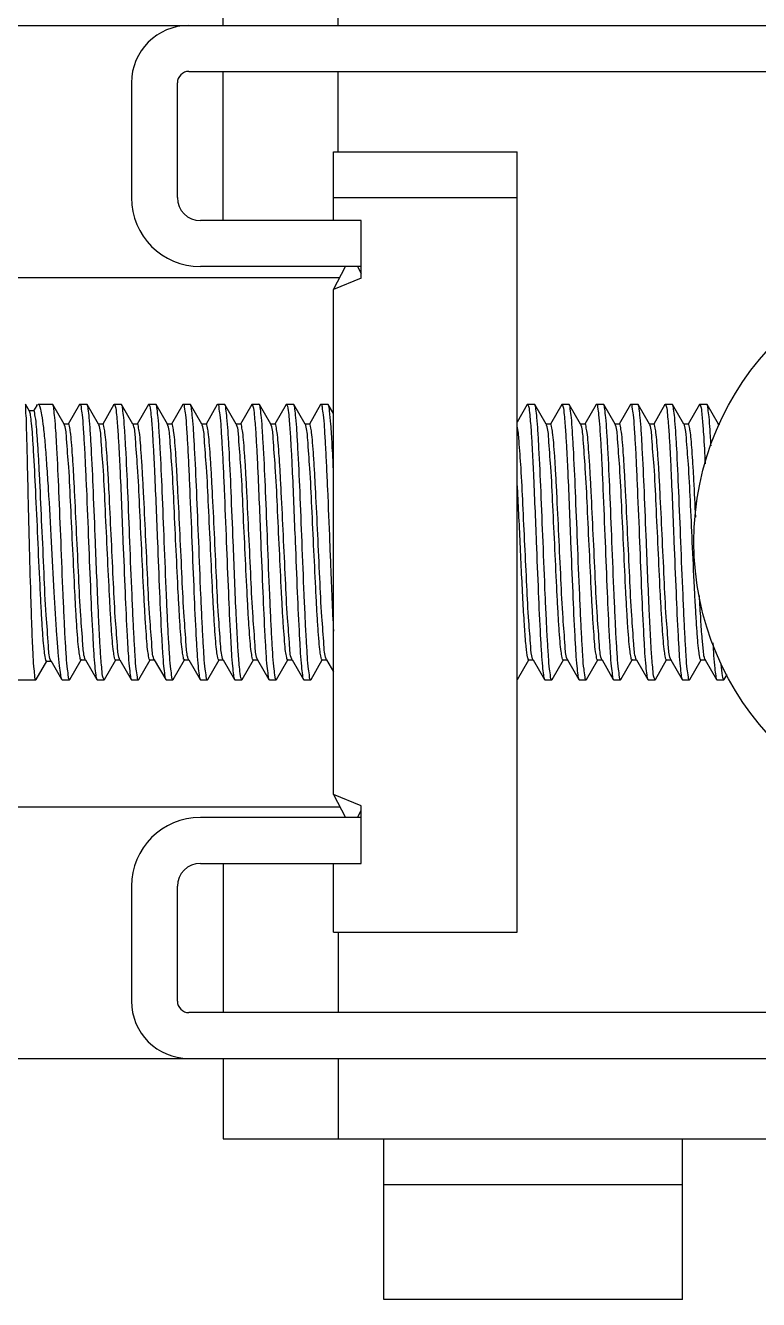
# Model space of a CAD drawing. Extents: x 815029915 to 815825525, y 579155098 to 579748855.
# Drawn here: x 815616132.1 to 815616294.9, y 579341542.2 to 579341825.3 of the extents above; entities that cross this region are included whole.
import ezdxf

# ---------------------------------------------------------------- set-up
doc = ezdxf.new("R2010")
doc.units = 0
doc.header["$LTSCALE"] = 100
doc.header["$MEASUREMENT"] = 0
doc.layers.add('02___PRT_ALL_AXES', color=7, linetype='Continuous')

msp = doc.modelspace()

# ---------------------------------------------------------------- linework, layer by layer
at = {"color": 7, "linetype": 'Continuous'}
for p, q in [((815616176.03, 579341825.28), (815616176.03, 579341843.13)), ((815616201.52, 579341825.28), (815616201.52, 579341843.13)), ((815615941.44, 579341825.28), (815616372.36, 579341825.28)), ((815616168.38, 579341815.08), (815616372.36, 579341815.08)), ((815616176.03, 579341781.93), (815616176.03, 579341815.08)), ((815616201.52, 579341797.23), (815616201.52, 579341815.08)), ((815616155.63, 579341812.53), (815616155.63, 579341787.03)), ((815616165.83, 579341787.03), (815616165.83, 579341812.53)), ((815616200.5, 579341781.93), (815616200.5, 579341787.03)), ((815616206.62, 579341781.93), (815616170.93, 579341781.93)), ((815616206.62, 579341769.18), (815616206.62, 579341781.93)), ((815616206.62, 579341771.73), (815616170.93, 579341771.73)), ((815616200.5, 579341766.63), (815616203.16, 579341771.73)), ((815616205.83, 579341771.73), (815616206.62, 579341770.2)), ((815616206.62, 579341769.18), (815616200.5, 579341766.63)), ((815616200.5, 579341654.44), (815616200.5, 579341766.63)), ((815616132.99, 579341739.58), (815616132.09, 579341741.13)), ((815616133.92, 579341739.65), (815616132.94, 579341739.65)), ((815616134.59, 579341740.89), (815616133.88, 579341739.67)), ((815616138.15, 579341741.06), (815616138.07, 579341741.13)), ((815616140.67, 579341736.72), (815616138.15, 579341741.06)), ((815616144.1, 579341741.06), (815616141.6, 579341736.74)), ((815616144.1, 579341741.06), (815616144.19, 579341741.13)), ((815616145.8, 579341741.06), (815616145.72, 579341741.13)), ((815616148.31, 579341736.72), (815616145.8, 579341741.06)), ((815616151.75, 579341741.06), (815616149.25, 579341736.74)), ((815616151.75, 579341741.06), (815616151.84, 579341741.13)), ((815616153.45, 579341741.06), (815616153.37, 579341741.13)), ((815616155.96, 579341736.72), (815616153.45, 579341741.06)), ((815616159.4, 579341741.06), (815616156.9, 579341736.74)), ((815616159.4, 579341741.06), (815616159.49, 579341741.13)), ((815616161.1, 579341741.06), (815616161.01, 579341741.13)), ((815616163.61, 579341736.72), (815616161.1, 579341741.06)), ((815616167.05, 579341741.06), (815616164.55, 579341736.74)), ((815616167.05, 579341741.06), (815616167.13, 579341741.13)), ((815616168.75, 579341741.06), (815616168.66, 579341741.13)), ((815616171.26, 579341736.72), (815616168.75, 579341741.06)), ((815616174.7, 579341741.06), (815616172.2, 579341736.74)), ((815616174.7, 579341741.06), (815616174.78, 579341741.13)), ((815616176.4, 579341741.06), (815616176.31, 579341741.13)), ((815616178.91, 579341736.72), (815616176.4, 579341741.06)), ((815616182.35, 579341741.06), (815616179.85, 579341736.74)), ((815616182.35, 579341741.06), (815616182.43, 579341741.13)), ((815616184.05, 579341741.06), (815616183.96, 579341741.13)), ((815616186.56, 579341736.72), (815616184.05, 579341741.06)), ((815616190, 579341741.06), (815616187.5, 579341736.74)), ((815616190, 579341741.06), (815616190.08, 579341741.13)), ((815616191.7, 579341741.06), (815616191.61, 579341741.13)), ((815616194.21, 579341736.72), (815616191.7, 579341741.06)), ((815616197.65, 579341741.06), (815616195.15, 579341736.74)), ((815616197.65, 579341741.06), (815616197.73, 579341741.13)), ((815616199.35, 579341741.06), (815616199.26, 579341741.13)), ((815616200.5, 579341739.06), (815616199.35, 579341741.06)), ((815616243.55, 579341741.06), (815616241.3, 579341737.18)), ((815616243.55, 579341741.06), (815616243.63, 579341741.13)), ((815616245.24, 579341741.06), (815616245.16, 579341741.13)), ((815616247.76, 579341736.72), (815616245.24, 579341741.06)), ((815616251.2, 579341741.06), (815616248.69, 579341736.74)), ((815616251.2, 579341741.06), (815616251.28, 579341741.13)), ((815616252.89, 579341741.06), (815616252.81, 579341741.13)), ((815616255.41, 579341736.72), (815616252.89, 579341741.06)), ((815616258.85, 579341741.06), (815616256.34, 579341736.74)), ((815616258.85, 579341741.06), (815616258.93, 579341741.13)), ((815616260.54, 579341741.06), (815616260.46, 579341741.13)), ((815616263.06, 579341736.72), (815616260.54, 579341741.06)), ((815616266.5, 579341741.06), (815616263.99, 579341736.74)), ((815616266.5, 579341741.06), (815616266.58, 579341741.13)), ((815616268.19, 579341741.06), (815616268.11, 579341741.13)), ((815616270.71, 579341736.72), (815616268.19, 579341741.06)), ((815616274.14, 579341741.06), (815616271.64, 579341736.74)), ((815616274.14, 579341741.06), (815616274.23, 579341741.13)), ((815616275.84, 579341741.06), (815616275.76, 579341741.13)), ((815616278.36, 579341736.72), (815616275.84, 579341741.06)), ((815616281.79, 579341741.06), (815616279.29, 579341736.74)), ((815616281.79, 579341741.06), (815616281.88, 579341741.13)), ((815616283.49, 579341741.06), (815616283.41, 579341741.13)), ((815616286.01, 579341736.72), (815616283.49, 579341741.06)), ((815616140.71, 579341736.63), (815616140.67, 579341736.72)), ((815616141.64, 579341736.72), (815616140.67, 579341736.72)), ((815616140.77, 579341736.5), (815616140.71, 579341736.63)), ((815616148.36, 579341736.63), (815616148.31, 579341736.72)), ((815616149.29, 579341736.72), (815616148.31, 579341736.72)), ((815616148.4, 579341736.55), (815616148.37, 579341736.63)), ((815616156.01, 579341736.63), (815616155.96, 579341736.72)), ((815616156.94, 579341736.72), (815616155.96, 579341736.72)), ((815616156.07, 579341736.51), (815616156.01, 579341736.63)), ((815616163.66, 579341736.63), (815616163.61, 579341736.72)), ((815616164.58, 579341736.72), (815616163.61, 579341736.72)), ((815616163.74, 579341736.44), (815616163.66, 579341736.63)), ((815616171.31, 579341736.63), (815616171.26, 579341736.72)), ((815616172.23, 579341736.72), (815616171.26, 579341736.72)), ((815616171.37, 579341736.5), (815616171.31, 579341736.63)), ((815616178.96, 579341736.63), (815616178.91, 579341736.72)), ((815616179.88, 579341736.72), (815616178.91, 579341736.72)), ((815616179, 579341736.55), (815616178.96, 579341736.63)), ((815616186.61, 579341736.63), (815616186.56, 579341736.72)), ((815616187.53, 579341736.72), (815616186.56, 579341736.72)), ((815616186.67, 579341736.51), (815616186.61, 579341736.63)), ((815616194.26, 579341736.63), (815616194.21, 579341736.72)), ((815616195.18, 579341736.72), (815616194.21, 579341736.72)), ((815616194.34, 579341736.44), (815616194.26, 579341736.63)), ((815616247.81, 579341736.63), (815616247.76, 579341736.72)), ((815616248.73, 579341736.72), (815616247.76, 579341736.72)), ((815616247.86, 579341736.51), (815616247.81, 579341736.63)), ((815616255.46, 579341736.63), (815616255.41, 579341736.72)), ((815616256.38, 579341736.72), (815616255.41, 579341736.72)), ((815616255.54, 579341736.44), (815616255.46, 579341736.63)), ((815616264.03, 579341736.72), (815616263.06, 579341736.72)), ((815616263.11, 579341736.63), (815616263.06, 579341736.72)), ((815616263.17, 579341736.5), (815616263.11, 579341736.63)), ((815616271.68, 579341736.72), (815616270.71, 579341736.72)), ((815616270.76, 579341736.63), (815616270.71, 579341736.72)), ((815616270.8, 579341736.55), (815616270.76, 579341736.63)), ((815616279.33, 579341736.72), (815616278.36, 579341736.72)), ((815616278.41, 579341736.63), (815616278.36, 579341736.72)), ((815616278.46, 579341736.51), (815616278.41, 579341736.63)), ((815616286.3, 579341736.72), (815616286.01, 579341736.72)), ((815616286.06, 579341736.63), (815616286.01, 579341736.72)), ((815616286.14, 579341736.44), (815616286.06, 579341736.63)), ((815616134.45, 579341679.99), (815616136.81, 579341684.07)), ((815616136.78, 579341684.09), (815616137.75, 579341684.09)), ((815616137.67, 579341684.22), (815616137.65, 579341684.27)), ((815616137.7, 579341684.17), (815616137.67, 579341684.22)), ((815616137.7, 579341684.17), (815616140.1, 579341680.04)), ((815616141.97, 579341680.01), (815616144.48, 579341684.33)), ((815616144.44, 579341684.35), (815616145.41, 579341684.35)), ((815616145.36, 579341684.44), (815616145.28, 579341684.63)), ((815616145.36, 579341684.44), (815616145.41, 579341684.35)), ((815616145.41, 579341684.35), (815616147.93, 579341680.01)), ((815616149.62, 579341680.01), (815616152.13, 579341684.33)), ((815616152.09, 579341684.35), (815616153.06, 579341684.35)), ((815616153.01, 579341684.44), (815616152.96, 579341684.56)), ((815616153.01, 579341684.44), (815616153.06, 579341684.35)), ((815616153.06, 579341684.35), (815616155.58, 579341680.01)), ((815616157.27, 579341680.01), (815616159.78, 579341684.33)), ((815616159.74, 579341684.35), (815616160.71, 579341684.35)), ((815616160.66, 579341684.44), (815616160.62, 579341684.52)), ((815616160.66, 579341684.44), (815616160.71, 579341684.35)), ((815616160.71, 579341684.35), (815616163.23, 579341680.01)), ((815616164.92, 579341680.01), (815616167.43, 579341684.33)), ((815616167.39, 579341684.35), (815616168.36, 579341684.35)), ((815616168.31, 579341684.44), (815616168.25, 579341684.57)), ((815616168.31, 579341684.44), (815616168.36, 579341684.35)), ((815616168.36, 579341684.35), (815616170.88, 579341680.01)), ((815616172.57, 579341680.01), (815616175.08, 579341684.33)), ((815616175.04, 579341684.35), (815616176.01, 579341684.35)), ((815616175.96, 579341684.44), (815616175.88, 579341684.63)), ((815616175.96, 579341684.44), (815616176.01, 579341684.35)), ((815616176.01, 579341684.35), (815616178.53, 579341680.01)), ((815616180.22, 579341680.01), (815616182.73, 579341684.33)), ((815616182.69, 579341684.35), (815616183.66, 579341684.35)), ((815616183.61, 579341684.44), (815616183.56, 579341684.56)), ((815616183.61, 579341684.44), (815616183.66, 579341684.35)), ((815616183.66, 579341684.35), (815616186.17, 579341680.01)), ((815616187.87, 579341680.01), (815616190.37, 579341684.33)), ((815616190.34, 579341684.35), (815616191.31, 579341684.35)), ((815616191.26, 579341684.44), (815616191.22, 579341684.52)), ((815616191.26, 579341684.44), (815616191.31, 579341684.35)), ((815616191.31, 579341684.35), (815616193.82, 579341680.01)), ((815616195.52, 579341680.01), (815616198.02, 579341684.33)), ((815616197.99, 579341684.35), (815616198.96, 579341684.35)), ((815616198.91, 579341684.44), (815616198.85, 579341684.57)), ((815616198.91, 579341684.44), (815616198.96, 579341684.35)), ((815616198.96, 579341684.35), (815616200.5, 579341681.69)), ((815616241.42, 579341680.01), (815616243.92, 579341684.33)), ((815616243.89, 579341684.35), (815616244.86, 579341684.35)), ((815616244.81, 579341684.44), (815616244.75, 579341684.56)), ((815616244.81, 579341684.44), (815616244.86, 579341684.35)), ((815616244.86, 579341684.35), (815616247.37, 579341680.01)), ((815616249.07, 579341680.01), (815616251.57, 579341684.33)), ((815616251.53, 579341684.35), (815616252.51, 579341684.35)), ((815616252.46, 579341684.44), (815616252.42, 579341684.52)), ((815616252.46, 579341684.44), (815616252.51, 579341684.35)), ((815616252.51, 579341684.35), (815616255.02, 579341680.01)), ((815616256.72, 579341680.01), (815616259.22, 579341684.33)), ((815616259.18, 579341684.35), (815616260.16, 579341684.35)), ((815616260.11, 579341684.44), (815616260.05, 579341684.57)), ((815616260.11, 579341684.44), (815616260.16, 579341684.35)), ((815616260.16, 579341684.35), (815616262.67, 579341680.01)), ((815616264.37, 579341680.01), (815616266.87, 579341684.33)), ((815616266.83, 579341684.35), (815616267.8, 579341684.35)), ((815616267.76, 579341684.44), (815616267.68, 579341684.63)), ((815616267.76, 579341684.44), (815616267.8, 579341684.35)), ((815616267.8, 579341684.35), (815616270.32, 579341680.01)), ((815616272.02, 579341680.01), (815616274.52, 579341684.33)), ((815616274.48, 579341684.35), (815616275.45, 579341684.35)), ((815616275.41, 579341684.44), (815616275.35, 579341684.56)), ((815616275.41, 579341684.44), (815616275.45, 579341684.35)), ((815616275.45, 579341684.35), (815616277.97, 579341680.01)), ((815616279.67, 579341680.01), (815616282.17, 579341684.33)), ((815616282.13, 579341684.35), (815616283.1, 579341684.35)), ((815616283.06, 579341684.44), (815616283.02, 579341684.52)), ((815616283.06, 579341684.44), (815616283.1, 579341684.35)), ((815616283.1, 579341684.35), (815616285.62, 579341680.01)), ((815616134.45, 579341679.99), (815616134.39, 579341679.94)), ((815616140.1, 579341680.04), (815616140.21, 579341679.94)), ((815616141.97, 579341680.01), (815616141.89, 579341679.94)), ((815616147.93, 579341680.01), (815616148.01, 579341679.94)), ((815616149.62, 579341680.01), (815616149.54, 579341679.94)), ((815616155.58, 579341680.01), (815616155.66, 579341679.94)), ((815616157.27, 579341680.01), (815616157.19, 579341679.94)), ((815616163.23, 579341680.01), (815616163.31, 579341679.94)), ((815616164.92, 579341680.01), (815616164.84, 579341679.94)), ((815616170.88, 579341680.01), (815616170.96, 579341679.94)), ((815616172.57, 579341680.01), (815616172.49, 579341679.94)), ((815616178.53, 579341680.01), (815616178.61, 579341679.94)), ((815616180.22, 579341680.01), (815616180.14, 579341679.94)), ((815616186.17, 579341680.01), (815616186.26, 579341679.94)), ((815616187.87, 579341680.01), (815616187.79, 579341679.94)), ((815616193.82, 579341680.01), (815616193.91, 579341679.94)), ((815616195.52, 579341680.01), (815616195.44, 579341679.94)), ((815616241.34, 579341679.94), (815616241.3, 579341679.95)), ((815616241.42, 579341680.01), (815616241.34, 579341679.94)), ((815616247.37, 579341680.01), (815616247.46, 579341679.94)), ((815616249.07, 579341680.01), (815616248.98, 579341679.94)), ((815616255.02, 579341680.01), (815616255.1, 579341679.94)), ((815616256.72, 579341680.01), (815616256.63, 579341679.94)), ((815616262.67, 579341680.01), (815616262.75, 579341679.94)), ((815616264.37, 579341680.01), (815616264.28, 579341679.94)), ((815616270.32, 579341680.01), (815616270.4, 579341679.94)), ((815616272.02, 579341680.01), (815616271.93, 579341679.94)), ((815616277.97, 579341680.01), (815616278.05, 579341679.94)), ((815616279.67, 579341680.01), (815616279.58, 579341679.94)), ((815616285.62, 579341680.01), (815616285.7, 579341679.94)), ((815616287.32, 579341680.01), (815616287.23, 579341679.94)), ((815616287.32, 579341680.01), (815616287.93, 579341681.07)), ((815616206.62, 579341651.89), (815616200.5, 579341654.44)), ((815616200.5, 579341654.44), (815616203.16, 579341649.34)), ((815616206.62, 579341639.14), (815616206.62, 579341651.89)), ((815616206.62, 579341649.34), (815616170.93, 579341649.34)), ((815616205.83, 579341649.34), (815616206.62, 579341650.87)), ((815616170.93, 579341639.14), (815616206.62, 579341639.14)), ((815616176.03, 579341639.14), (815616176.03, 579341605.99)), ((815616200.5, 579341623.84), (815616200.5, 579341639.14)), ((815616155.63, 579341634.04), (815616155.63, 579341608.54)), ((815616165.83, 579341608.54), (815616165.83, 579341634.04)), ((815616201.52, 579341623.84), (815616201.52, 579341605.99)), ((815616372.36, 579341605.99), (815616168.38, 579341605.99)), ((815615941.44, 579341595.79), (815616372.36, 579341595.79)), ((815616176.03, 579341595.79), (815616176.03, 579341577.94)), ((815616201.52, 579341595.79), (815616201.52, 579341577.94)), ((815616176.03, 579341577.94), (815616313.72, 579341577.94)), ((815616211.72, 579341542.24), (815616211.72, 579341577.94)), ((815616278.02, 579341542.24), (815616278.02, 579341577.94)), ((815616278.02, 579341567.74), (815616211.72, 579341567.74)), ((815616278.02, 579341542.24), (815616211.72, 579341542.24))]:
    msp.add_line(p, q, dxfattribs=at)
at = {"color": 0}
for p, q in [((815616114.83, 579341769.28), (815616201.94, 579341769.28)), ((815616114.83, 579341651.68), (815616201.94, 579341651.68))]:
    msp.add_line(p, q, dxfattribs=at)
at = {"color": 7, "linetype": 'Continuous'}
for centre, radius, start, end in [((815616168.38, 579341812.53), 12.75, 90, 180), ((815616168.38, 579341812.53), 2.55, 90, 180), ((815616170.93, 579341787.03), 15.3, 180, 270), ((815616170.93, 579341787.03), 5.1, 180, 270), ((815616170.93, 579341634.04), 15.3, 90, 180), ((815616170.93, 579341634.04), 5.1, 90, 180), ((815616168.38, 579341608.54), 12.75, 180, 270), ((815616168.38, 579341608.54), 2.55, 180, 270)]:
    msp.add_arc(centre, radius, start, end, dxfattribs=at)
for points, knots in [([(815616132.97, 579341710.54), (815616132.87, 579341714.4), (815616132.74, 579341720.02), (815616132.56, 579341727.17), (815616132.46, 579341731.73), (815616132.32, 579341735.48), (815616132.31, 579341738.33), (815616132.08, 579341740.05), (815616132.2, 579341740.94), (815616132.09, 579341741.13)], [0, 0, 0, 0, 0.378979, 0.550574, 0.701439, 0.825899, 0.919266, 0.978026, 1, 1, 1, 1]), ([(815616136.78, 579341684.09), (815616136.58, 579341684.09), (815616136.49, 579341685.14), (815616136.2, 579341686.4), (815616136.02, 579341689.08), (815616135.77, 579341692.39), (815616135.54, 579341696.51), (815616135.22, 579341702.94), (815616134.84, 579341711.46), (815616134.39, 579341721.37), (815616134.02, 579341728.97), (815616133.69, 579341733.98), (815616133.49, 579341736.64), (815616133.25, 579341738.4), (815616133.14, 579341739.32), (815616132.99, 579341739.58)], [0, 0, 0, 0, 0.01052, 0.0391, 0.08506, 0.146619, 0.22135, 0.306335, 0.493724, 0.680808, 0.840683, 0.903326, 0.951582, 0.984032, 1, 1, 1, 1]), ([(815616137.65, 579341684.27), (815616137.25, 579341685.27), (815616137.16, 579341688.72), (815616136.56, 579341695.11), (815616136.21, 579341704.01), (815616135.74, 579341713.95), (815616135.37, 579341722.28), (815616135.06, 579341728.39), (815616134.84, 579341732.2), (815616134.61, 579341735.21), (815616134.43, 579341737.62), (815616134.18, 579341738.73), (815616134.09, 579341739.65), (815616133.92, 579341739.65)], [0, 0, 0, 0, 0.058667, 0.181398, 0.349542, 0.537959, 0.719317, 0.799263, 0.868346, 0.924327, 0.965497, 0.990759, 1, 1, 1, 1]), ([(815616134.59, 579341740.89), (815616134.63, 579341740.96), (815616134.7, 579341741.06), (815616134.82, 579341741.13), (815616134.87, 579341741.13)], [0, 0, 0, 0, 0.60461, 1, 1, 1, 1]), ([(815616134.87, 579341741.13), (815616135.11, 579341741.13), (815616135.44, 579341740.06), (815616135.75, 579341738.55), (815616136.12, 579341735.62), (815616136.47, 579341731.92), (815616136.81, 579341727.32), (815616137.28, 579341720.11), (815616137.6, 579341714.44), (815616137.81, 579341710.54)], [0, 0, 0, 0, 0.023288, 0.081106, 0.17351, 0.297357, 0.448037, 0.619843, 1, 1, 1, 1]), ([(815616139.98, 579341710.54), (815616139.83, 579341714.28), (815616139.55, 579341721.23), (815616139.19, 579341729.47), (815616138.86, 579341734.93), (815616138.67, 579341737.85), (815616138.41, 579341739.77), (815616138.31, 579341740.78), (815616138.15, 579341741.06)], [0, 0, 0, 0, 0.366988, 0.682925, 0.807584, 0.903955, 0.968736, 1, 1, 1, 1]), ([(815616144.19, 579341741.13), (815616144.4, 579341741.13), (815616144.43, 579341739.95), (815616144.76, 579341738.59), (815616144.92, 579341735.59), (815616145.17, 579341731.92), (815616145.39, 579341727.31), (815616145.72, 579341720.11), (815616145.94, 579341714.44), (815616146.1, 579341710.54)], [0, 0, 0, 0, 0.020674, 0.077922, 0.170354, 0.294552, 0.445782, 0.618271, 1, 1, 1, 1]), ([(815616147.63, 579341710.54), (815616147.48, 579341714.28), (815616147.2, 579341721.23), (815616146.84, 579341729.47), (815616146.51, 579341734.93), (815616146.32, 579341737.85), (815616146.06, 579341739.77), (815616145.96, 579341740.78), (815616145.8, 579341741.06)], [0, 0, 0, 0, 0.366992, 0.68293, 0.807585, 0.903954, 0.968736, 1, 1, 1, 1]), ([(815616151.84, 579341741.13), (815616152.16, 579341740.59), (815616152.25, 579341739.25), (815616152.52, 579341736.74), (815616152.71, 579341733.53), (815616152.93, 579341729.71), (815616153.17, 579341724.59), (815616153.44, 579341718.2), (815616153.65, 579341713.09), (815616153.75, 579341710.54)], [0, 0, 0, 0, 0.062069, 0.124628, 0.24966, 0.374704, 0.499766, 0.749882, 1, 1, 1, 1]), ([(815616155.28, 579341710.54), (815616155.13, 579341714.28), (815616154.85, 579341721.23), (815616154.49, 579341729.47), (815616154.16, 579341734.93), (815616153.97, 579341737.85), (815616153.71, 579341739.77), (815616153.61, 579341740.78), (815616153.45, 579341741.06)], [0, 0, 0, 0, 0.366986, 0.682927, 0.807583, 0.903951, 0.968734, 1, 1, 1, 1]), ([(815616159.49, 579341741.13), (815616159.81, 579341740.59), (815616159.9, 579341739.25), (815616160.17, 579341736.74), (815616160.36, 579341733.53), (815616160.58, 579341729.71), (815616160.82, 579341724.59), (815616161.09, 579341718.2), (815616161.3, 579341713.09), (815616161.4, 579341710.54)], [0, 0, 0, 0, 0.062073, 0.124647, 0.249672, 0.374715, 0.499775, 0.749887, 1, 1, 1, 1]), ([(815616162.93, 579341710.54), (815616162.78, 579341714.28), (815616162.5, 579341721.23), (815616162.14, 579341729.47), (815616161.81, 579341734.93), (815616161.61, 579341737.85), (815616161.36, 579341739.77), (815616161.26, 579341740.78), (815616161.1, 579341741.06)], [0, 0, 0, 0, 0.366981, 0.68292, 0.80758, 0.903952, 0.968734, 1, 1, 1, 1]), ([(815616167.13, 579341741.13), (815616167.35, 579341741.13), (815616167.38, 579341739.95), (815616167.71, 579341738.59), (815616167.86, 579341735.59), (815616168.12, 579341731.92), (815616168.34, 579341727.31), (815616168.67, 579341720.11), (815616168.89, 579341714.44), (815616169.05, 579341710.54)], [0, 0, 0, 0, 0.020675, 0.077925, 0.170358, 0.294556, 0.445789, 0.618278, 1, 1, 1, 1]), ([(815616170.58, 579341710.54), (815616170.43, 579341714.28), (815616170.15, 579341721.23), (815616169.79, 579341729.47), (815616169.45, 579341734.93), (815616169.26, 579341737.85), (815616169.01, 579341739.77), (815616168.91, 579341740.78), (815616168.75, 579341741.06)], [0, 0, 0, 0, 0.366988, 0.682925, 0.807584, 0.903955, 0.968736, 1, 1, 1, 1]), ([(815616174.78, 579341741.13), (815616175, 579341741.13), (815616175.03, 579341739.95), (815616175.36, 579341738.59), (815616175.51, 579341735.59), (815616175.77, 579341731.92), (815616175.99, 579341727.31), (815616176.32, 579341720.11), (815616176.54, 579341714.44), (815616176.7, 579341710.54)], [0, 0, 0, 0, 0.020674, 0.077922, 0.170354, 0.294552, 0.445782, 0.618271, 1, 1, 1, 1]), ([(815616178.23, 579341710.54), (815616178.08, 579341714.28), (815616177.8, 579341721.23), (815616177.44, 579341729.47), (815616177.1, 579341734.93), (815616176.91, 579341737.85), (815616176.66, 579341739.77), (815616176.56, 579341740.78), (815616176.4, 579341741.06)], [0, 0, 0, 0, 0.366992, 0.68293, 0.807585, 0.903954, 0.968736, 1, 1, 1, 1]), ([(815616182.43, 579341741.13), (815616182.76, 579341740.59), (815616182.85, 579341739.25), (815616183.12, 579341736.74), (815616183.31, 579341733.53), (815616183.53, 579341729.71), (815616183.77, 579341724.59), (815616184.04, 579341718.2), (815616184.24, 579341713.09), (815616184.35, 579341710.54)], [0, 0, 0, 0, 0.062069, 0.124628, 0.24966, 0.374704, 0.499766, 0.749882, 1, 1, 1, 1]), ([(815616185.88, 579341710.54), (815616185.73, 579341714.28), (815616185.45, 579341721.23), (815616185.09, 579341729.47), (815616184.75, 579341734.93), (815616184.56, 579341737.85), (815616184.31, 579341739.77), (815616184.21, 579341740.78), (815616184.05, 579341741.06)], [0, 0, 0, 0, 0.366986, 0.682927, 0.807583, 0.903951, 0.968734, 1, 1, 1, 1]), ([(815616190.08, 579341741.13), (815616190.41, 579341740.59), (815616190.5, 579341739.25), (815616190.76, 579341736.74), (815616190.96, 579341733.53), (815616191.18, 579341729.71), (815616191.42, 579341724.59), (815616191.69, 579341718.2), (815616191.89, 579341713.09), (815616192, 579341710.54)], [0, 0, 0, 0, 0.062073, 0.124647, 0.249672, 0.374715, 0.499775, 0.749887, 1, 1, 1, 1]), ([(815616193.53, 579341710.54), (815616193.38, 579341714.28), (815616193.1, 579341721.23), (815616192.74, 579341729.47), (815616192.4, 579341734.93), (815616192.21, 579341737.85), (815616191.96, 579341739.77), (815616191.86, 579341740.78), (815616191.7, 579341741.06)], [0, 0, 0, 0, 0.366981, 0.68292, 0.80758, 0.903952, 0.968734, 1, 1, 1, 1]), ([(815616197.73, 579341741.13), (815616197.94, 579341741.13), (815616197.98, 579341739.95), (815616198.31, 579341738.59), (815616198.46, 579341735.59), (815616198.72, 579341731.92), (815616198.94, 579341727.31), (815616199.27, 579341720.11), (815616199.49, 579341714.44), (815616199.65, 579341710.54)], [0, 0, 0, 0, 0.020675, 0.077925, 0.170358, 0.294556, 0.445789, 0.618278, 1, 1, 1, 1]), ([(815616200.5, 579341726.57), (815616200.42, 579341728.46), (815616200.23, 579341731.84), (815616200.01, 579341736.25), (815616199.65, 579341739.13), (815616199.58, 579341740.66), (815616199.35, 579341741.06)], [0, 0, 0, 0, 0.391041, 0.698389, 0.904948, 1, 1, 1, 1]), ([(815616243.63, 579341741.13), (815616243.96, 579341740.59), (815616244.04, 579341739.25), (815616244.31, 579341736.74), (815616244.51, 579341733.53), (815616244.72, 579341729.71), (815616244.97, 579341724.59), (815616245.24, 579341718.2), (815616245.44, 579341713.09), (815616245.54, 579341710.54)], [0, 0, 0, 0, 0.062069, 0.124628, 0.24966, 0.374704, 0.499766, 0.749882, 1, 1, 1, 1]), ([(815616247.07, 579341710.54), (815616246.92, 579341714.28), (815616246.64, 579341721.23), (815616246.28, 579341729.47), (815616245.95, 579341734.93), (815616245.76, 579341737.85), (815616245.51, 579341739.77), (815616245.4, 579341740.78), (815616245.24, 579341741.06)], [0, 0, 0, 0, 0.366986, 0.682927, 0.807583, 0.903951, 0.968734, 1, 1, 1, 1]), ([(815616251.28, 579341741.13), (815616251.6, 579341740.59), (815616251.7, 579341739.25), (815616251.96, 579341736.74), (815616252.16, 579341733.53), (815616252.37, 579341729.71), (815616252.62, 579341724.59), (815616252.89, 579341718.2), (815616253.09, 579341713.09), (815616253.19, 579341710.54)], [0, 0, 0, 0, 0.062073, 0.124647, 0.249672, 0.374715, 0.499775, 0.749887, 1, 1, 1, 1]), ([(815616254.72, 579341710.54), (815616254.57, 579341714.28), (815616254.29, 579341721.23), (815616253.93, 579341729.47), (815616253.6, 579341734.93), (815616253.41, 579341737.85), (815616253.15, 579341739.77), (815616253.05, 579341740.78), (815616252.89, 579341741.06)], [0, 0, 0, 0, 0.366981, 0.68292, 0.80758, 0.903952, 0.968734, 1, 1, 1, 1]), ([(815616258.93, 579341741.13), (815616259.14, 579341741.13), (815616259.18, 579341739.95), (815616259.5, 579341738.59), (815616259.66, 579341735.59), (815616259.92, 579341731.92), (815616260.14, 579341727.31), (815616260.46, 579341720.11), (815616260.69, 579341714.44), (815616260.84, 579341710.54)], [0, 0, 0, 0, 0.020675, 0.077925, 0.170358, 0.294556, 0.445789, 0.618278, 1, 1, 1, 1]), ([(815616262.37, 579341710.54), (815616262.22, 579341714.28), (815616261.94, 579341721.23), (815616261.58, 579341729.47), (815616261.25, 579341734.93), (815616261.06, 579341737.85), (815616260.8, 579341739.77), (815616260.7, 579341740.78), (815616260.54, 579341741.06)], [0, 0, 0, 0, 0.366988, 0.682925, 0.807584, 0.903955, 0.968736, 1, 1, 1, 1]), ([(815616266.58, 579341741.13), (815616266.79, 579341741.13), (815616266.83, 579341739.95), (815616267.15, 579341738.59), (815616267.31, 579341735.59), (815616267.57, 579341731.92), (815616267.79, 579341727.31), (815616268.11, 579341720.11), (815616268.34, 579341714.44), (815616268.49, 579341710.54)], [0, 0, 0, 0, 0.020674, 0.077922, 0.170354, 0.294552, 0.445782, 0.618271, 1, 1, 1, 1]), ([(815616270.02, 579341710.54), (815616269.87, 579341714.28), (815616269.59, 579341721.23), (815616269.23, 579341729.47), (815616268.9, 579341734.93), (815616268.71, 579341737.85), (815616268.45, 579341739.77), (815616268.35, 579341740.78), (815616268.19, 579341741.06)], [0, 0, 0, 0, 0.366992, 0.68293, 0.807585, 0.903954, 0.968736, 1, 1, 1, 1]), ([(815616274.23, 579341741.13), (815616274.56, 579341740.59), (815616274.64, 579341739.25), (815616274.91, 579341736.74), (815616275.11, 579341733.53), (815616275.32, 579341729.71), (815616275.56, 579341724.59), (815616275.84, 579341718.2), (815616276.04, 579341713.09), (815616276.14, 579341710.54)], [0, 0, 0, 0, 0.062069, 0.124628, 0.24966, 0.374704, 0.499766, 0.749882, 1, 1, 1, 1]), ([(815616277.67, 579341710.54), (815616277.52, 579341714.28), (815616277.24, 579341721.23), (815616276.88, 579341729.47), (815616276.55, 579341734.93), (815616276.36, 579341737.85), (815616276.1, 579341739.77), (815616276, 579341740.78), (815616275.84, 579341741.06)], [0, 0, 0, 0, 0.366986, 0.682927, 0.807583, 0.903951, 0.968734, 1, 1, 1, 1]), ([(815616281.88, 579341741.13), (815616282.16, 579341740.66), (815616282.3, 579341739.51), (815616282.48, 579341737.32), (815616282.8, 579341733.43), (815616282.95, 579341730.1), (815616283.06, 579341727.88)], [0, 0, 0, 0, 0.124099, 0.249608, 0.499549, 1, 1, 1, 1]), ([(815616284.38, 579341731.9), (815616284.31, 579341733.1), (815616284.18, 579341735.24), (815616283.99, 579341738.01), (815616283.75, 579341739.84), (815616283.64, 579341740.8), (815616283.49, 579341741.06)], [0, 0, 0, 0, 0.393102, 0.696629, 0.900807, 1, 1, 1, 1]), ([(815616144.44, 579341684.35), (815616144.27, 579341684.35), (815616144.16, 579341685.26), (815616143.91, 579341686.37), (815616143.73, 579341688.72), (815616143.5, 579341691.64), (815616143.28, 579341695.3), (815616142.97, 579341701.1), (815616142.61, 579341708.92), (815616142.16, 579341718.18), (815616141.8, 579341726.4), (815616141.27, 579341732.34), (815616141.12, 579341735.52), (815616140.77, 579341736.5)], [0, 0, 0, 0, 0.009862, 0.036422, 0.079279, 0.137007, 0.207601, 0.288584, 0.470051, 0.656062, 0.820625, 0.940784, 1, 1, 1, 1]), ([(815616145.28, 579341684.63), (815616144.96, 579341685.65), (815616144.78, 579341688.88), (815616144.27, 579341694.9), (815616143.9, 579341703.12), (815616143.46, 579341712.35), (815616143.1, 579341720.13), (815616142.79, 579341725.87), (815616142.57, 579341729.51), (815616142.34, 579341732.4), (815616142.16, 579341734.72), (815616141.91, 579341735.82), (815616141.81, 579341736.72), (815616141.64, 579341736.72)], [0, 0, 0, 0, 0.06161, 0.183132, 0.347991, 0.533432, 0.713816, 0.794195, 0.864212, 0.921438, 0.963906, 0.990221, 1, 1, 1, 1]), ([(815616152.09, 579341684.35), (815616151.92, 579341684.35), (815616151.81, 579341685.27), (815616151.56, 579341686.39), (815616151.38, 579341688.77), (815616151.14, 579341691.71), (815616150.92, 579341695.42), (815616150.61, 579341701.26), (815616150.25, 579341709.13), (815616149.79, 579341718.42), (815616149.45, 579341726.64), (815616148.88, 579341732.49), (815616148.78, 579341735.63), (815616148.4, 579341736.55)], [0, 0, 0, 0, 0.009951, 0.036772, 0.080043, 0.138305, 0.209512, 0.291137, 0.473755, 0.660367, 0.824608, 0.943318, 1, 1, 1, 1]), ([(815616152.96, 579341684.56), (815616152.6, 579341685.52), (815616152.47, 579341688.69), (815616151.93, 579341694.61), (815616151.57, 579341702.83), (815616151.12, 579341712.1), (815616150.76, 579341719.94), (815616150.45, 579341725.74), (815616150.23, 579341729.41), (815616150, 579341732.34), (815616149.81, 579341734.7), (815616149.56, 579341735.81), (815616149.46, 579341736.72), (815616149.29, 579341736.72)], [0, 0, 0, 0, 0.058624, 0.178444, 0.342933, 0.529084, 0.71082, 0.791953, 0.86269, 0.920543, 0.963496, 0.990117, 1, 1, 1, 1]), ([(815616159.74, 579341684.35), (815616159.57, 579341684.35), (815616159.46, 579341685.26), (815616159.21, 579341686.37), (815616159.03, 579341688.73), (815616158.8, 579341691.66), (815616158.58, 579341695.33), (815616158.27, 579341701.13), (815616157.9, 579341708.97), (815616157.46, 579341718.24), (815616157.1, 579341726.46), (815616156.56, 579341732.38), (815616156.42, 579341735.55), (815616156.07, 579341736.51)], [0, 0, 0, 0, 0.009883, 0.036504, 0.079457, 0.13731, 0.208047, 0.28918, 0.470916, 0.657067, 0.821556, 0.941376, 1, 1, 1, 1]), ([(815616160.62, 579341684.52), (815616160.25, 579341685.44), (815616160.15, 579341688.58), (815616159.58, 579341694.43), (815616159.23, 579341702.65), (815616158.78, 579341711.94), (815616158.42, 579341719.81), (815616158.1, 579341725.65), (815616157.88, 579341729.36), (815616157.65, 579341732.3), (815616157.47, 579341734.68), (815616157.21, 579341735.8), (815616157.11, 579341736.72), (815616156.94, 579341736.72)], [0, 0, 0, 0, 0.056682, 0.175392, 0.339633, 0.526245, 0.708863, 0.790488, 0.861695, 0.919957, 0.963228, 0.990049, 1, 1, 1, 1]), ([(815616168.25, 579341684.57), (815616167.9, 579341685.55), (815616167.76, 579341688.73), (815616167.23, 579341694.67), (815616166.87, 579341702.89), (815616166.42, 579341712.15), (815616166.06, 579341719.97), (815616165.74, 579341725.77), (815616165.53, 579341729.43), (815616165.3, 579341732.35), (815616165.11, 579341734.7), (815616164.86, 579341735.81), (815616164.76, 579341736.72), (815616164.58, 579341736.72)], [0, 0, 0, 0, 0.059216, 0.179375, 0.343938, 0.529949, 0.711416, 0.792399, 0.862993, 0.920721, 0.963578, 0.990138, 1, 1, 1, 1]), ([(815616175.04, 579341684.35), (815616174.87, 579341684.35), (815616174.76, 579341685.26), (815616174.51, 579341686.37), (815616174.33, 579341688.72), (815616174.1, 579341691.64), (815616173.88, 579341695.3), (815616173.57, 579341701.1), (815616173.21, 579341708.92), (815616172.76, 579341718.18), (815616172.4, 579341726.4), (815616171.86, 579341732.34), (815616171.72, 579341735.52), (815616171.37, 579341736.5)], [0, 0, 0, 0, 0.009862, 0.036422, 0.079279, 0.137007, 0.207601, 0.288584, 0.470051, 0.656062, 0.820625, 0.940784, 1, 1, 1, 1]), ([(815616175.88, 579341684.63), (815616175.55, 579341685.65), (815616175.38, 579341688.88), (815616174.87, 579341694.9), (815616174.5, 579341703.12), (815616174.06, 579341712.35), (815616173.7, 579341720.13), (815616173.39, 579341725.87), (815616173.17, 579341729.51), (815616172.94, 579341732.4), (815616172.76, 579341734.72), (815616172.51, 579341735.82), (815616172.4, 579341736.72), (815616172.23, 579341736.72)], [0, 0, 0, 0, 0.06161, 0.183132, 0.347991, 0.533432, 0.713816, 0.794195, 0.864212, 0.921438, 0.963906, 0.990221, 1, 1, 1, 1]), ([(815616182.69, 579341684.35), (815616182.51, 579341684.35), (815616182.41, 579341685.27), (815616182.16, 579341686.39), (815616181.97, 579341688.77), (815616181.74, 579341691.71), (815616181.52, 579341695.42), (815616181.21, 579341701.26), (815616180.85, 579341709.13), (815616180.39, 579341718.42), (815616180.05, 579341726.64), (815616179.48, 579341732.49), (815616179.38, 579341735.63), (815616179, 579341736.55)], [0, 0, 0, 0, 0.009951, 0.036772, 0.080043, 0.138305, 0.209512, 0.291137, 0.473755, 0.660367, 0.824608, 0.943318, 1, 1, 1, 1]), ([(815616183.56, 579341684.56), (815616183.2, 579341685.52), (815616183.07, 579341688.69), (815616182.53, 579341694.61), (815616182.17, 579341702.83), (815616181.72, 579341712.1), (815616181.36, 579341719.94), (815616181.05, 579341725.74), (815616180.83, 579341729.41), (815616180.6, 579341732.34), (815616180.41, 579341734.7), (815616180.16, 579341735.81), (815616180.06, 579341736.72), (815616179.88, 579341736.72)], [0, 0, 0, 0, 0.058624, 0.178444, 0.342933, 0.529084, 0.71082, 0.791953, 0.86269, 0.920543, 0.963496, 0.990117, 1, 1, 1, 1]), ([(815616190.34, 579341684.35), (815616190.17, 579341684.35), (815616190.06, 579341685.26), (815616189.81, 579341686.37), (815616189.63, 579341688.73), (815616189.39, 579341691.66), (815616189.18, 579341695.33), (815616188.86, 579341701.13), (815616188.5, 579341708.97), (815616188.05, 579341718.24), (815616187.7, 579341726.46), (815616187.16, 579341732.38), (815616187.02, 579341735.55), (815616186.67, 579341736.51)], [0, 0, 0, 0, 0.009883, 0.036504, 0.079457, 0.13731, 0.208047, 0.28918, 0.470916, 0.657067, 0.821556, 0.941376, 1, 1, 1, 1]), ([(815616191.22, 579341684.52), (815616190.84, 579341685.44), (815616190.75, 579341688.58), (815616190.18, 579341694.43), (815616189.83, 579341702.65), (815616189.38, 579341711.94), (815616189.01, 579341719.81), (815616188.7, 579341725.65), (815616188.48, 579341729.36), (815616188.25, 579341732.3), (815616188.06, 579341734.68), (815616187.81, 579341735.8), (815616187.71, 579341736.72), (815616187.53, 579341736.72)], [0, 0, 0, 0, 0.056682, 0.175392, 0.339633, 0.526245, 0.708863, 0.790488, 0.861695, 0.919957, 0.963228, 0.990049, 1, 1, 1, 1]), ([(815616198.85, 579341684.57), (815616198.5, 579341685.55), (815616198.36, 579341688.73), (815616197.82, 579341694.67), (815616197.46, 579341702.89), (815616197.02, 579341712.15), (815616196.66, 579341719.97), (815616196.34, 579341725.77), (815616196.13, 579341729.43), (815616195.89, 579341732.35), (815616195.71, 579341734.7), (815616195.46, 579341735.81), (815616195.36, 579341736.72), (815616195.18, 579341736.72)], [0, 0, 0, 0, 0.059216, 0.179375, 0.343938, 0.529949, 0.711416, 0.792399, 0.862993, 0.920721, 0.963578, 0.990138, 1, 1, 1, 1]), ([(815616251.53, 579341684.35), (815616251.36, 579341684.35), (815616251.26, 579341685.26), (815616251.01, 579341686.37), (815616250.82, 579341688.73), (815616250.59, 579341691.66), (815616250.37, 579341695.33), (815616250.06, 579341701.13), (815616249.7, 579341708.97), (815616249.25, 579341718.24), (815616248.89, 579341726.46), (815616248.35, 579341732.38), (815616248.22, 579341735.55), (815616247.86, 579341736.51)], [0, 0, 0, 0, 0.009883, 0.036504, 0.079457, 0.13731, 0.208047, 0.28918, 0.470916, 0.657067, 0.821556, 0.941376, 1, 1, 1, 1]), ([(815616252.42, 579341684.52), (815616252.04, 579341685.44), (815616251.94, 579341688.58), (815616251.37, 579341694.43), (815616251.03, 579341702.65), (815616250.57, 579341711.94), (815616250.21, 579341719.81), (815616249.9, 579341725.65), (815616249.68, 579341729.36), (815616249.44, 579341732.3), (815616249.26, 579341734.68), (815616249.01, 579341735.8), (815616248.9, 579341736.72), (815616248.73, 579341736.72)], [0, 0, 0, 0, 0.056682, 0.175392, 0.339633, 0.526245, 0.708863, 0.790488, 0.861695, 0.919957, 0.963228, 0.990049, 1, 1, 1, 1]), ([(815616260.05, 579341684.57), (815616259.7, 579341685.55), (815616259.55, 579341688.73), (815616259.02, 579341694.67), (815616258.66, 579341702.89), (815616258.21, 579341712.15), (815616257.85, 579341719.97), (815616257.54, 579341725.77), (815616257.32, 579341729.43), (815616257.09, 579341732.35), (815616256.91, 579341734.7), (815616256.66, 579341735.81), (815616256.55, 579341736.72), (815616256.38, 579341736.72)], [0, 0, 0, 0, 0.059216, 0.179375, 0.343938, 0.529949, 0.711416, 0.792399, 0.862993, 0.920721, 0.963578, 0.990138, 1, 1, 1, 1]), ([(815616266.83, 579341684.35), (815616266.66, 579341684.35), (815616266.56, 579341685.26), (815616266.31, 579341686.37), (815616266.12, 579341688.72), (815616265.89, 579341691.64), (815616265.67, 579341695.3), (815616265.36, 579341701.1), (815616265, 579341708.92), (815616264.55, 579341718.18), (815616264.19, 579341726.4), (815616263.66, 579341732.34), (815616263.52, 579341735.52), (815616263.17, 579341736.5)], [0, 0, 0, 0, 0.009862, 0.036422, 0.079279, 0.137007, 0.207601, 0.288584, 0.470051, 0.656062, 0.820625, 0.940784, 1, 1, 1, 1]), ([(815616267.68, 579341684.63), (815616267.35, 579341685.65), (815616267.17, 579341688.88), (815616266.67, 579341694.9), (815616266.3, 579341703.12), (815616265.85, 579341712.35), (815616265.49, 579341720.13), (815616265.18, 579341725.87), (815616264.97, 579341729.51), (815616264.74, 579341732.4), (815616264.55, 579341734.72), (815616264.3, 579341735.82), (815616264.2, 579341736.72), (815616264.03, 579341736.72)], [0, 0, 0, 0, 0.06161, 0.183132, 0.347991, 0.533432, 0.713816, 0.794195, 0.864212, 0.921438, 0.963906, 0.990221, 1, 1, 1, 1]), ([(815616274.48, 579341684.35), (815616274.31, 579341684.35), (815616274.21, 579341685.27), (815616273.95, 579341686.39), (815616273.77, 579341688.77), (815616273.54, 579341691.71), (815616273.32, 579341695.42), (815616273, 579341701.26), (815616272.64, 579341709.13), (815616272.19, 579341718.42), (815616271.84, 579341726.64), (815616271.27, 579341732.49), (815616271.17, 579341735.63), (815616270.8, 579341736.55)], [0, 0, 0, 0, 0.009951, 0.036772, 0.080043, 0.138305, 0.209512, 0.291137, 0.473755, 0.660367, 0.824608, 0.943318, 1, 1, 1, 1]), ([(815616275.35, 579341684.56), (815616274.99, 579341685.52), (815616274.86, 579341688.69), (815616274.32, 579341694.61), (815616273.96, 579341702.83), (815616273.51, 579341712.1), (815616273.15, 579341719.94), (815616272.84, 579341725.74), (815616272.62, 579341729.41), (815616272.39, 579341732.34), (815616272.21, 579341734.7), (815616271.95, 579341735.81), (815616271.85, 579341736.72), (815616271.68, 579341736.72)], [0, 0, 0, 0, 0.058624, 0.178444, 0.342933, 0.529084, 0.71082, 0.791953, 0.86269, 0.920543, 0.963496, 0.990117, 1, 1, 1, 1]), ([(815616280.22, 579341710.52), (815616280.08, 579341713.6), (815616279.79, 579341719.37), (815616279.45, 579341727.12), (815616278.94, 579341732.65), (815616278.79, 579341735.61), (815616278.46, 579341736.51)], [0, 0, 0, 0, 0.355598, 0.665454, 0.889721, 1, 1, 1, 1]), ([(815616280.98, 579341716.05), (815616280.85, 579341718.79), (815616280.66, 579341722.72), (815616280.38, 579341727.66), (815616280.18, 579341730.72), (815616279.97, 579341733.14), (815616279.8, 579341735.07), (815616279.59, 579341735.99), (815616279.47, 579341736.72), (815616279.33, 579341736.72)], [0, 0, 0, 0, 0.395624, 0.567717, 0.715911, 0.835986, 0.924567, 0.979325, 1, 1, 1, 1]), ([(815616167.39, 579341684.35), (815616167.22, 579341684.35), (815616167.11, 579341685.25), (815616166.87, 579341686.35), (815616166.68, 579341688.67), (815616166.45, 579341691.56), (815616166.24, 579341695.2), (815616165.92, 579341700.94), (815616165.56, 579341708.72), (815616165.12, 579341717.95), (815616164.75, 579341726.17), (815616164.25, 579341732.19), (815616164.07, 579341735.42), (815616163.74, 579341736.44)], [0, 0, 0, 0, 0.009779, 0.036094, 0.078562, 0.135788, 0.205805, 0.286184, 0.466568, 0.652009, 0.816868, 0.93839, 1, 1, 1, 1]), ([(815616197.99, 579341684.35), (815616197.82, 579341684.35), (815616197.71, 579341685.25), (815616197.46, 579341686.35), (815616197.28, 579341688.67), (815616197.05, 579341691.56), (815616196.83, 579341695.2), (815616196.52, 579341700.94), (815616196.16, 579341708.72), (815616195.72, 579341717.95), (815616195.35, 579341726.17), (815616194.84, 579341732.19), (815616194.67, 579341735.42), (815616194.34, 579341736.44)], [0, 0, 0, 0, 0.009779, 0.036094, 0.078562, 0.135788, 0.205805, 0.286184, 0.466568, 0.652009, 0.816868, 0.93839, 1, 1, 1, 1]), ([(815616244.75, 579341684.56), (815616244.43, 579341685.43), (815616244.28, 579341688.3), (815616243.79, 579341693.66), (815616243.44, 579341701.18), (815616243.02, 579341709.84), (815616242.61, 579341718.58), (815616242.24, 579341726.34), (815616241.8, 579341732.11), (815616241.57, 579341735.23), (815616241.3, 579341736.29)], [0, 0, 0, 0, 0.053745, 0.162765, 0.3138, 0.48818, 0.6643, 0.82034, 0.936997, 1, 1, 1, 1]), ([(815616259.18, 579341684.35), (815616259.01, 579341684.35), (815616258.91, 579341685.25), (815616258.66, 579341686.35), (815616258.48, 579341688.67), (815616258.25, 579341691.56), (815616258.03, 579341695.2), (815616257.72, 579341700.94), (815616257.36, 579341708.72), (815616256.92, 579341717.95), (815616256.55, 579341726.17), (815616256.04, 579341732.19), (815616255.86, 579341735.42), (815616255.54, 579341736.44)], [0, 0, 0, 0, 0.009779, 0.036094, 0.078562, 0.135788, 0.205805, 0.286184, 0.466568, 0.652009, 0.816868, 0.93839, 1, 1, 1, 1]), ([(815616243.89, 579341684.35), (815616243.79, 579341684.35), (815616243.66, 579341684.78), (815616243.53, 579341685.37), (815616243.38, 579341686.55), (815616243.15, 579341688.84), (815616242.88, 579341692.65), (815616242.57, 579341698.06), (815616242.26, 579341704.35), (815616241.85, 579341713.18), (815616241.54, 579341719.86), (815616241.3, 579341724.25)], [0, 0, 0, 0, 0.007019, 0.024616, 0.053116, 0.09213, 0.198909, 0.337627, 0.49863, 0.670688, 1, 1, 1, 1]), ([(815616134.39, 579341679.94), (815616134.19, 579341679.94), (815616134.23, 579341681.14), (815616133.9, 579341682.48), (815616133.82, 579341685.48), (815616133.6, 579341689.15), (815616133.45, 579341693.76), (815616133.22, 579341700.96), (815616133.07, 579341706.63), (815616132.97, 579341710.54)], [0, 0, 0, 0, 0.020229, 0.077353, 0.169761, 0.293996, 0.445316, 0.617937, 1, 1, 1, 1]), ([(815616137.81, 579341710.54), (815616138.01, 579341706.82), (815616138.38, 579341699.91), (815616138.85, 579341691.72), (815616139.25, 579341686.27), (815616139.5, 579341683.33), (815616139.78, 579341681.37), (815616139.93, 579341680.33), (815616140.1, 579341680.04)], [0, 0, 0, 0, 0.364371, 0.67889, 0.80359, 0.900615, 0.966712, 1, 1, 1, 1]), ([(815616141.89, 579341679.94), (815616141.68, 579341679.94), (815616141.64, 579341681.12), (815616141.32, 579341682.48), (815616141.16, 579341685.48), (815616140.9, 579341689.15), (815616140.68, 579341693.76), (815616140.36, 579341700.96), (815616140.13, 579341706.63), (815616139.98, 579341710.54)], [0, 0, 0, 0, 0.020675, 0.077925, 0.170358, 0.294556, 0.445789, 0.618278, 1, 1, 1, 1]), ([(815616146.1, 579341710.54), (815616146.25, 579341706.79), (815616146.53, 579341699.84), (815616146.89, 579341691.6), (815616147.22, 579341686.14), (815616147.41, 579341683.22), (815616147.67, 579341681.3), (815616147.77, 579341680.29), (815616147.93, 579341680.01)], [0, 0, 0, 0, 0.366981, 0.682921, 0.807581, 0.903952, 0.968734, 1, 1, 1, 1]), ([(815616149.54, 579341679.94), (815616149.22, 579341680.48), (815616149.12, 579341681.82), (815616148.86, 579341684.33), (815616148.66, 579341687.54), (815616148.45, 579341691.36), (815616148.21, 579341696.48), (815616147.93, 579341702.87), (815616147.73, 579341707.98), (815616147.63, 579341710.54)], [0, 0, 0, 0, 0.062073, 0.124647, 0.249671, 0.374714, 0.499774, 0.749886, 1, 1, 1, 1]), ([(815616153.75, 579341710.54), (815616153.9, 579341706.79), (815616154.18, 579341699.84), (815616154.54, 579341691.6), (815616154.87, 579341686.14), (815616155.06, 579341683.22), (815616155.32, 579341681.3), (815616155.42, 579341680.29), (815616155.58, 579341680.01)], [0, 0, 0, 0, 0.366986, 0.682927, 0.807583, 0.903951, 0.968734, 1, 1, 1, 1]), ([(815616157.19, 579341679.94), (815616156.98, 579341679.94), (815616156.94, 579341681.12), (815616156.61, 579341682.48), (815616156.46, 579341685.48), (815616156.2, 579341689.15), (815616155.98, 579341693.76), (815616155.66, 579341700.96), (815616155.43, 579341706.63), (815616155.28, 579341710.54)], [0, 0, 0, 0, 0.020673, 0.07792, 0.170352, 0.294545, 0.445773, 0.618265, 1, 1, 1, 1]), ([(815616161.4, 579341710.54), (815616161.55, 579341706.79), (815616161.83, 579341699.84), (815616162.19, 579341691.6), (815616162.52, 579341686.14), (815616162.71, 579341683.22), (815616162.96, 579341681.3), (815616163.07, 579341680.29), (815616163.23, 579341680.01)], [0, 0, 0, 0, 0.366992, 0.68293, 0.807585, 0.903954, 0.968736, 1, 1, 1, 1]), ([(815616164.84, 579341679.94), (815616164.63, 579341679.94), (815616164.59, 579341681.12), (815616164.26, 579341682.48), (815616164.11, 579341685.48), (815616163.85, 579341689.15), (815616163.63, 579341693.76), (815616163.31, 579341700.96), (815616163.08, 579341706.63), (815616162.93, 579341710.54)], [0, 0, 0, 0, 0.020674, 0.077922, 0.170354, 0.294552, 0.445783, 0.618271, 1, 1, 1, 1]), ([(815616169.05, 579341710.54), (815616169.2, 579341706.79), (815616169.48, 579341699.84), (815616169.84, 579341691.6), (815616170.17, 579341686.14), (815616170.36, 579341683.22), (815616170.61, 579341681.3), (815616170.72, 579341680.29), (815616170.88, 579341680.01)], [0, 0, 0, 0, 0.366988, 0.682925, 0.807584, 0.903955, 0.968736, 1, 1, 1, 1]), ([(815616172.49, 579341679.94), (815616172.28, 579341679.94), (815616172.24, 579341681.12), (815616171.91, 579341682.48), (815616171.76, 579341685.48), (815616171.5, 579341689.15), (815616171.28, 579341693.76), (815616170.95, 579341700.96), (815616170.73, 579341706.63), (815616170.58, 579341710.54)], [0, 0, 0, 0, 0.020675, 0.077925, 0.170358, 0.294556, 0.445789, 0.618278, 1, 1, 1, 1]), ([(815616176.7, 579341710.54), (815616176.85, 579341706.79), (815616177.13, 579341699.84), (815616177.49, 579341691.6), (815616177.82, 579341686.14), (815616178.01, 579341683.22), (815616178.26, 579341681.3), (815616178.37, 579341680.29), (815616178.53, 579341680.01)], [0, 0, 0, 0, 0.366981, 0.682921, 0.807581, 0.903952, 0.968734, 1, 1, 1, 1]), ([(815616180.14, 579341679.94), (815616179.81, 579341680.48), (815616179.72, 579341681.82), (815616179.46, 579341684.33), (815616179.26, 579341687.54), (815616179.05, 579341691.36), (815616178.8, 579341696.48), (815616178.53, 579341702.87), (815616178.33, 579341707.98), (815616178.23, 579341710.54)], [0, 0, 0, 0, 0.062073, 0.124647, 0.249671, 0.374714, 0.499774, 0.749886, 1, 1, 1, 1]), ([(815616184.35, 579341710.54), (815616184.49, 579341706.79), (815616184.78, 579341699.84), (815616185.14, 579341691.6), (815616185.47, 579341686.14), (815616185.66, 579341683.22), (815616185.91, 579341681.3), (815616186.02, 579341680.29), (815616186.17, 579341680.01)], [0, 0, 0, 0, 0.366986, 0.682927, 0.807583, 0.903951, 0.968734, 1, 1, 1, 1]), ([(815616187.79, 579341679.94), (815616187.58, 579341679.94), (815616187.54, 579341681.12), (815616187.21, 579341682.48), (815616187.06, 579341685.48), (815616186.8, 579341689.15), (815616186.58, 579341693.76), (815616186.25, 579341700.96), (815616186.03, 579341706.63), (815616185.88, 579341710.54)], [0, 0, 0, 0, 0.020673, 0.07792, 0.170352, 0.294545, 0.445773, 0.618265, 1, 1, 1, 1]), ([(815616192, 579341710.54), (815616192.14, 579341706.79), (815616192.42, 579341699.84), (815616192.79, 579341691.6), (815616193.12, 579341686.14), (815616193.31, 579341683.22), (815616193.56, 579341681.3), (815616193.66, 579341680.29), (815616193.82, 579341680.01)], [0, 0, 0, 0, 0.366992, 0.68293, 0.807585, 0.903954, 0.968736, 1, 1, 1, 1]), ([(815616195.44, 579341679.94), (815616195.23, 579341679.94), (815616195.19, 579341681.12), (815616194.86, 579341682.48), (815616194.71, 579341685.48), (815616194.45, 579341689.15), (815616194.23, 579341693.76), (815616193.9, 579341700.96), (815616193.68, 579341706.63), (815616193.53, 579341710.54)], [0, 0, 0, 0, 0.020674, 0.077922, 0.170354, 0.294552, 0.445783, 0.618271, 1, 1, 1, 1]), ([(815616199.65, 579341710.54), (815616199.72, 579341708.75), (815616199.98, 579341702.14), (815616200.25, 579341695.52), (815616200.5, 579341690.7)], [0, 0, 0, 0, 0.27054, 1, 1, 1, 1]), ([(815616245.54, 579341710.54), (815616245.69, 579341706.79), (815616245.97, 579341699.84), (815616246.33, 579341691.6), (815616246.66, 579341686.14), (815616246.86, 579341683.22), (815616247.11, 579341681.3), (815616247.21, 579341680.29), (815616247.37, 579341680.01)], [0, 0, 0, 0, 0.366986, 0.682927, 0.807583, 0.903951, 0.968734, 1, 1, 1, 1]), ([(815616248.98, 579341679.94), (815616248.77, 579341679.94), (815616248.74, 579341681.12), (815616248.41, 579341682.48), (815616248.26, 579341685.48), (815616248, 579341689.15), (815616247.78, 579341693.76), (815616247.45, 579341700.96), (815616247.23, 579341706.63), (815616247.07, 579341710.54)], [0, 0, 0, 0, 0.020673, 0.07792, 0.170352, 0.294545, 0.445773, 0.618265, 1, 1, 1, 1]), ([(815616253.19, 579341710.54), (815616253.34, 579341706.79), (815616253.62, 579341699.84), (815616253.98, 579341691.6), (815616254.31, 579341686.14), (815616254.5, 579341683.22), (815616254.76, 579341681.3), (815616254.86, 579341680.29), (815616255.02, 579341680.01)], [0, 0, 0, 0, 0.366992, 0.68293, 0.807585, 0.903954, 0.968736, 1, 1, 1, 1]), ([(815616256.63, 579341679.94), (815616256.42, 579341679.94), (815616256.39, 579341681.12), (815616256.06, 579341682.48), (815616255.9, 579341685.48), (815616255.65, 579341689.15), (815616255.43, 579341693.76), (815616255.1, 579341700.96), (815616254.88, 579341706.63), (815616254.72, 579341710.54)], [0, 0, 0, 0, 0.020674, 0.077922, 0.170354, 0.294552, 0.445783, 0.618271, 1, 1, 1, 1]), ([(815616260.84, 579341710.54), (815616260.99, 579341706.79), (815616261.27, 579341699.84), (815616261.63, 579341691.6), (815616261.96, 579341686.14), (815616262.15, 579341683.22), (815616262.41, 579341681.3), (815616262.51, 579341680.29), (815616262.67, 579341680.01)], [0, 0, 0, 0, 0.366988, 0.682925, 0.807584, 0.903955, 0.968736, 1, 1, 1, 1]), ([(815616264.28, 579341679.94), (815616264.07, 579341679.94), (815616264.04, 579341681.12), (815616263.71, 579341682.48), (815616263.55, 579341685.48), (815616263.3, 579341689.15), (815616263.08, 579341693.76), (815616262.75, 579341700.96), (815616262.53, 579341706.63), (815616262.37, 579341710.54)], [0, 0, 0, 0, 0.020675, 0.077925, 0.170358, 0.294556, 0.445789, 0.618278, 1, 1, 1, 1]), ([(815616268.49, 579341710.54), (815616268.64, 579341706.79), (815616268.92, 579341699.84), (815616269.28, 579341691.6), (815616269.61, 579341686.14), (815616269.8, 579341683.22), (815616270.06, 579341681.3), (815616270.16, 579341680.29), (815616270.32, 579341680.01)], [0, 0, 0, 0, 0.366981, 0.682921, 0.807581, 0.903952, 0.968734, 1, 1, 1, 1]), ([(815616271.93, 579341679.94), (815616271.61, 579341680.48), (815616271.52, 579341681.82), (815616271.25, 579341684.33), (815616271.05, 579341687.54), (815616270.84, 579341691.36), (815616270.6, 579341696.48), (815616270.33, 579341702.87), (815616270.12, 579341707.98), (815616270.02, 579341710.54)], [0, 0, 0, 0, 0.062073, 0.124647, 0.249671, 0.374714, 0.499774, 0.749886, 1, 1, 1, 1]), ([(815616276.14, 579341710.54), (815616276.29, 579341706.79), (815616276.57, 579341699.84), (815616276.93, 579341691.6), (815616277.26, 579341686.14), (815616277.45, 579341683.22), (815616277.71, 579341681.3), (815616277.81, 579341680.29), (815616277.97, 579341680.01)], [0, 0, 0, 0, 0.366986, 0.682927, 0.807583, 0.903951, 0.968734, 1, 1, 1, 1]), ([(815616279.58, 579341679.94), (815616279.37, 579341679.94), (815616279.33, 579341681.12), (815616279.01, 579341682.48), (815616278.85, 579341685.48), (815616278.6, 579341689.15), (815616278.38, 579341693.76), (815616278.05, 579341700.96), (815616277.83, 579341706.63), (815616277.67, 579341710.54)], [0, 0, 0, 0, 0.020673, 0.07792, 0.170352, 0.294545, 0.445773, 0.618265, 1, 1, 1, 1]), ([(815616282.13, 579341684.35), (815616281.95, 579341684.35), (815616281.85, 579341685.35), (815616281.58, 579341686.54), (815616281.39, 579341689.09), (815616281.15, 579341692.23), (815616280.92, 579341696.17), (815616280.6, 579341702.33), (815616280.38, 579341707.18), (815616280.22, 579341710.52)], [0, 0, 0, 0, 0.021176, 0.078541, 0.17097, 0.295093, 0.446212, 0.618559, 1, 1, 1, 1]), ([(815616283.02, 579341684.52), (815616282.82, 579341684.99), (815616282.67, 579341686.53), (815616282.35, 579341689.44), (815616282.09, 579341693.66), (815616281.91, 579341696.87), (815616281.81, 579341698.65)], [0, 0, 0, 0, 0.108365, 0.320195, 0.623449, 1, 1, 1, 1]), ([(815616284.79, 579341688.14), (815616284.9, 579341686.24), (815616285.02, 579341683.77), (815616285.38, 579341681.1), (815616285.48, 579341680.25), (815616285.62, 579341680.01)], [0, 0, 0, 0, 0.695338, 0.899325, 1, 1, 1, 1]), ([(815616287.23, 579341679.94), (815616287.14, 579341679.94), (815616287.03, 579341680.35), (815616286.82, 579341681.35), (815616286.72, 579341682.54), (815616286.65, 579341683.4)], [0, 0, 0, 0, 0.074733, 0.265154, 1, 1, 1, 1])]:
    msp.add_open_spline(points, degree=3, knots=knots, dxfattribs=at)
at = {"layer": '02___PRT_ALL_AXES', "color": 7, "linetype": 'Continuous'}
for p, q in [((815616200.5, 579341787.03), (815616200.5, 579341797.23)), ((815616200.5, 579341797.23), (815616241.3, 579341797.23)), ((815616241.3, 579341623.84), (815616241.3, 579341797.23)), ((815616200.5, 579341787.03), (815616241.3, 579341787.03)), ((815616134.87, 579341741.13), (815616138.07, 579341741.13)), ((815616144.19, 579341741.13), (815616145.72, 579341741.13)), ((815616151.84, 579341741.13), (815616153.37, 579341741.13)), ((815616159.49, 579341741.13), (815616161.01, 579341741.13)), ((815616167.13, 579341741.13), (815616168.66, 579341741.13)), ((815616174.78, 579341741.13), (815616176.31, 579341741.13)), ((815616182.43, 579341741.13), (815616183.96, 579341741.13)), ((815616190.08, 579341741.13), (815616191.61, 579341741.13)), ((815616197.73, 579341741.13), (815616199.26, 579341741.13)), ((815616243.63, 579341741.13), (815616245.16, 579341741.13)), ((815616251.28, 579341741.13), (815616252.81, 579341741.13)), ((815616258.93, 579341741.13), (815616260.46, 579341741.13)), ((815616266.58, 579341741.13), (815616268.11, 579341741.13)), ((815616274.23, 579341741.13), (815616275.76, 579341741.13)), ((815616281.88, 579341741.13), (815616283.41, 579341741.13)), ((815616115.76, 579341679.94), (815616134.39, 579341679.94)), ((815616140.21, 579341679.94), (815616141.89, 579341679.94)), ((815616148.01, 579341679.94), (815616149.54, 579341679.94)), ((815616155.66, 579341679.94), (815616157.19, 579341679.94)), ((815616163.31, 579341679.94), (815616164.84, 579341679.94)), ((815616170.96, 579341679.94), (815616172.49, 579341679.94)), ((815616178.61, 579341679.94), (815616180.14, 579341679.94)), ((815616186.26, 579341679.94), (815616187.79, 579341679.94)), ((815616193.91, 579341679.94), (815616195.44, 579341679.94)), ((815616247.46, 579341679.94), (815616248.98, 579341679.94)), ((815616255.1, 579341679.94), (815616256.63, 579341679.94)), ((815616262.75, 579341679.94), (815616264.28, 579341679.94)), ((815616270.4, 579341679.94), (815616271.93, 579341679.94)), ((815616278.05, 579341679.94), (815616279.58, 579341679.94)), ((815616285.7, 579341679.94), (815616287.23, 579341679.94)), ((815616200.5, 579341623.84), (815616241.3, 579341623.84))]:
    msp.add_line(p, q, dxfattribs=at)
msp.add_circle((815616344.32, 579341710.54), 63.75, dxfattribs=at)

doc.saveas('drawing.dxf')
